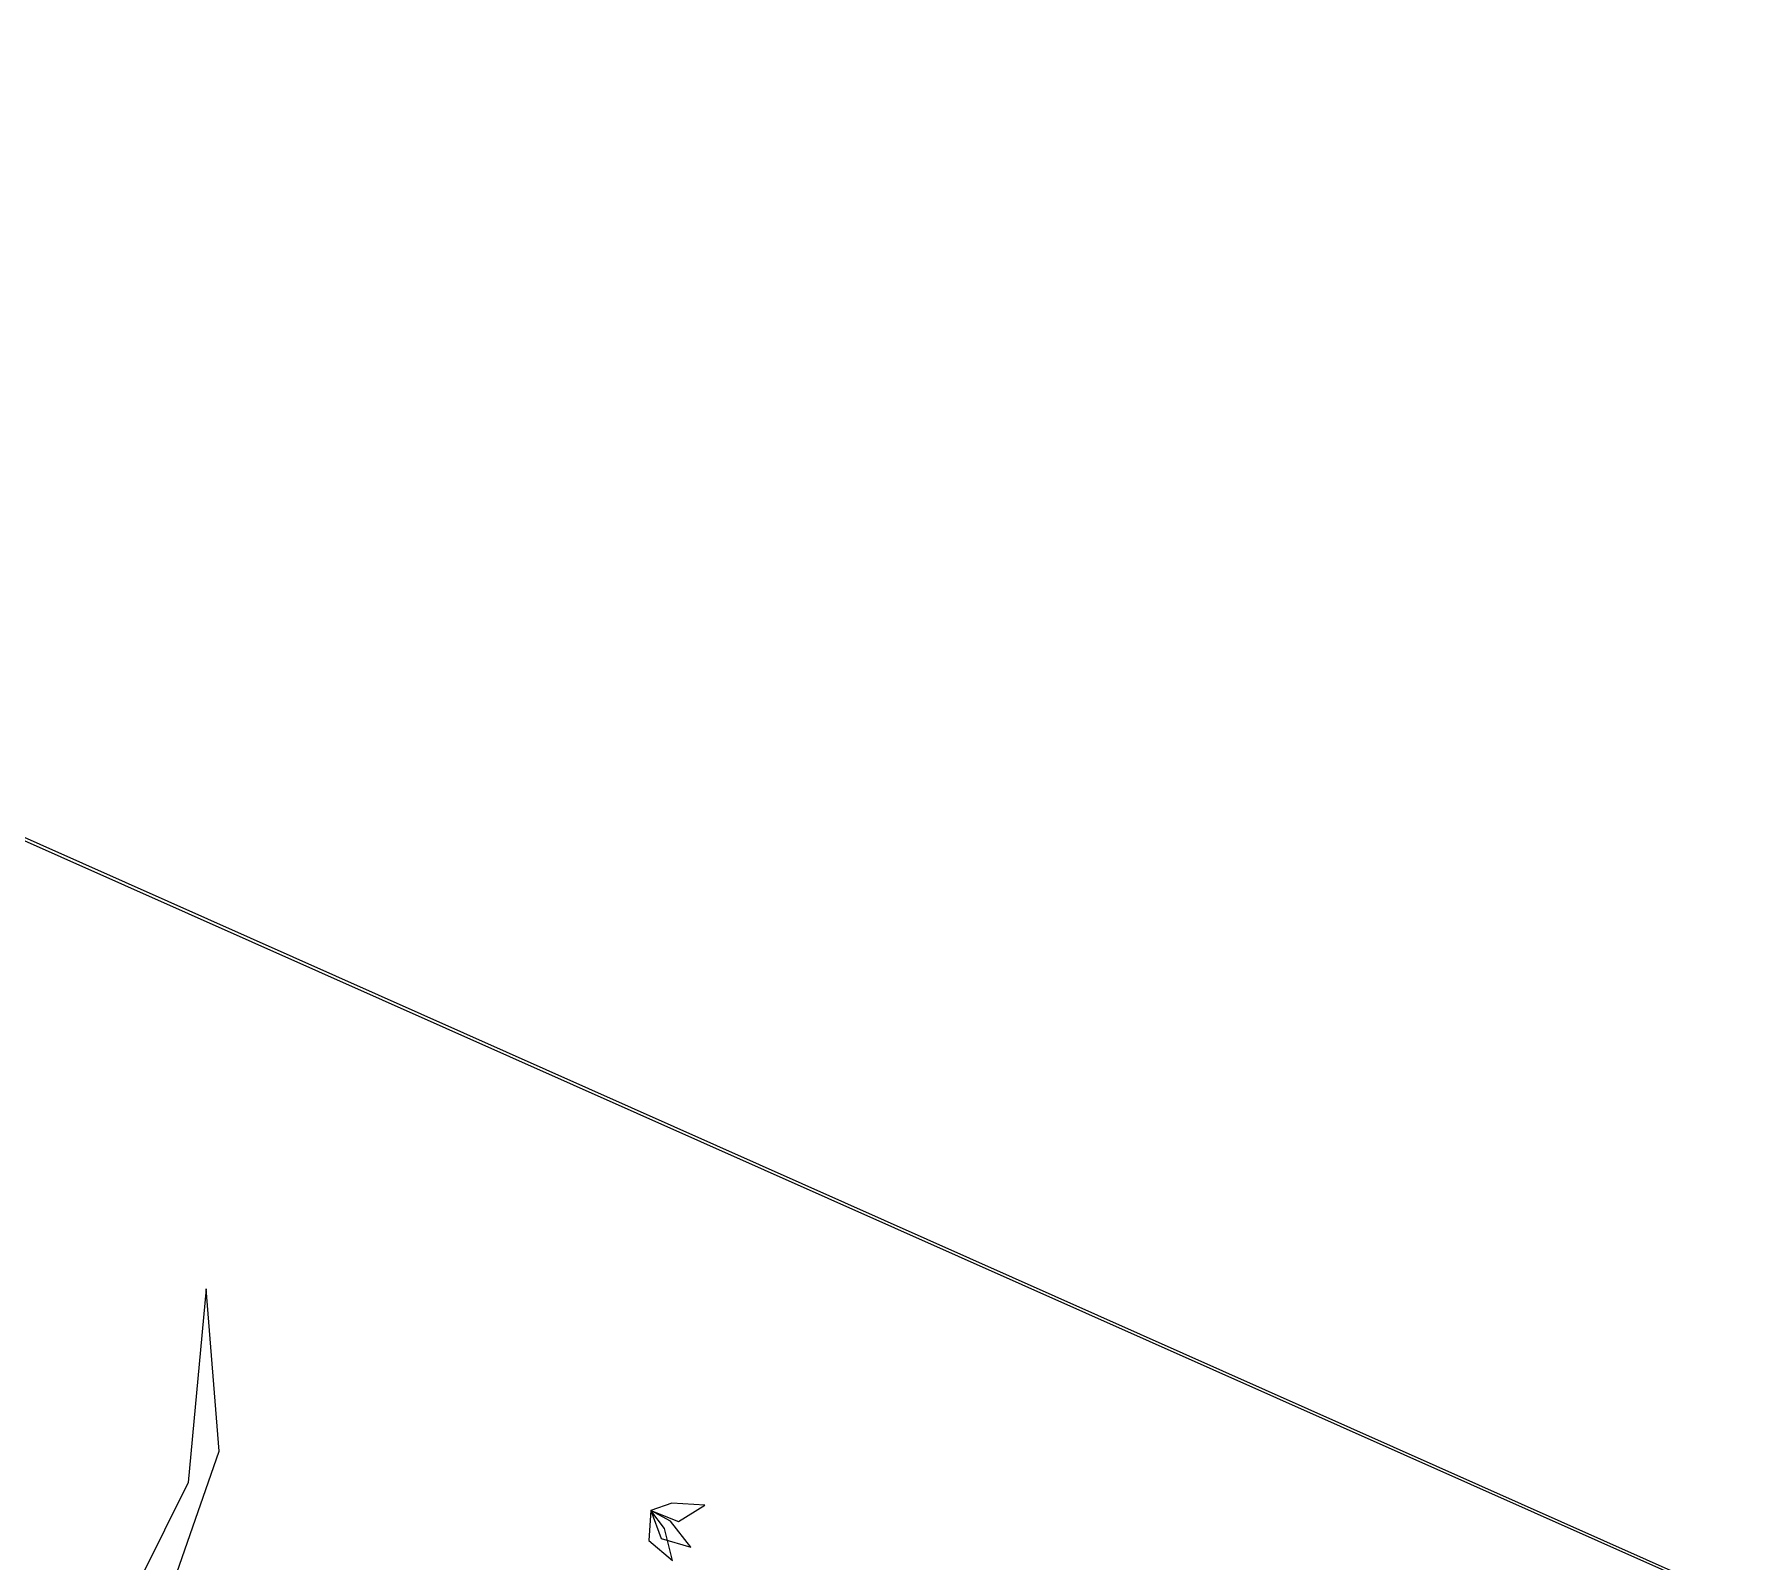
# Model space of a CAD drawing. Header units: inches. Extents: x -173 to 14008, y -3334 to 10368.
# Drawn here: x 12368.6 to 12544.1, y 886.1 to 1043.7 of the extents above; entities that cross this region are included whole.
import ezdxf

# ---------------------------------------------------------------- set-up
doc = ezdxf.new("R2010")
doc.units = ezdxf.units.IN
doc.header["$MEASUREMENT"] = 0
doc.layers.add('ARREDAMENTO', color=8, linetype='Continuous', lineweight=18)

msp = doc.modelspace()

# ---------------------------------------------------------------- linework, layer by layer
for points in [[(11367.7, -783.69), (13194.92, -1596.86), (14008.1, 230.36), (12180.87, 1043.54)], [(11367.83, -783.39), (13194.92, -1596.86), (14008.4, 230.23), (12181.31, 1043.7)]]:
    msp.add_lwpolyline(points, close=True)
at = {"layer": 'ARREDAMENTO', "linetype": 'Continuous', "lineweight": 0}
msp.add_lwpolyline([(12367.9, 857.37), (12380.08, 875.47), (12387.73, 897.42), (12386.38, 914.18), (12384.52, 894.19), (12372.36, 869.64), (12362.73, 859.93)], dxfattribs=at)
at = {"layer": 'ARREDAMENTO', "lineweight": 0}
for points in [[(12434.5, 886.15), (12433.67, 889.45), (12432.26, 891.28), (12432.07, 888.2), (12434.5, 886.15)], [(12436.4, 887.5), (12434.3, 890.19), (12432.26, 891.28), (12433.34, 888.39), (12436.4, 887.5)], [(12437.84, 891.83), (12434.44, 892.06), (12432.27, 891.28), (12435.14, 890.15), (12437.84, 891.83)]]:
    msp.add_lwpolyline(points, dxfattribs=at)

doc.saveas('drawing.dxf')
